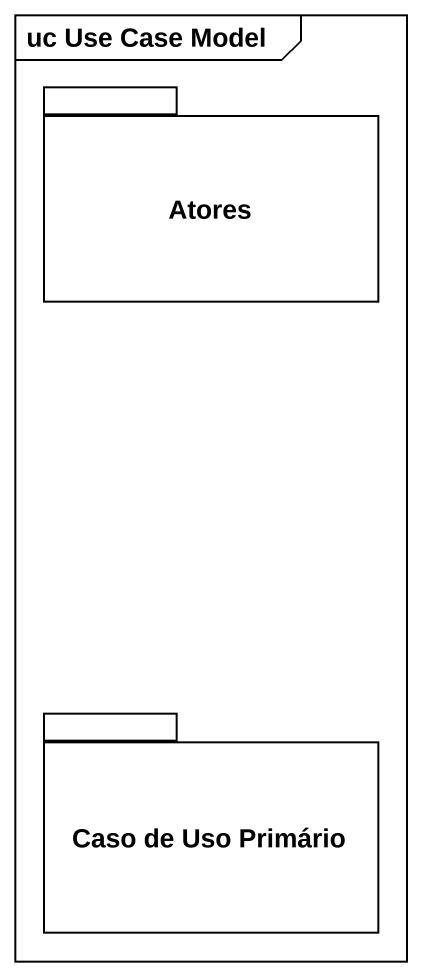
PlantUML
@startuml
mainframe uc Use Case Model
package Atores {
}
package "Caso de Uso Primário" as Caso_de_Uso_Primário {
}
@enduml
